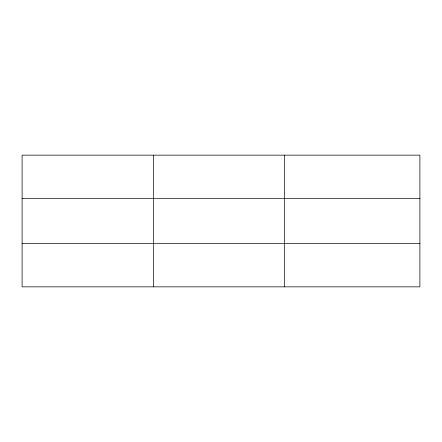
<?xml version="1.0" encoding="UTF-8"?>
<svg xmlns="http://www.w3.org/2000/svg" width="442" height="442" viewBox="0 0 442 442"><rect width="100%" height="100%" fill="white"/><g stroke="black" fill="none" stroke-linecap="round" stroke-linejoin="round"><path stroke-width="0.66" d="M153.374 155.148L153.374 286.852M284.648 155.148L284.648 286.852M419.9 243.387L419.9 286.852L22.1 286.852L22.1 155.148L419.9 155.148L419.9 243.387L22.1 243.387M22.1 198.613L419.9 198.613"/></g></svg>
